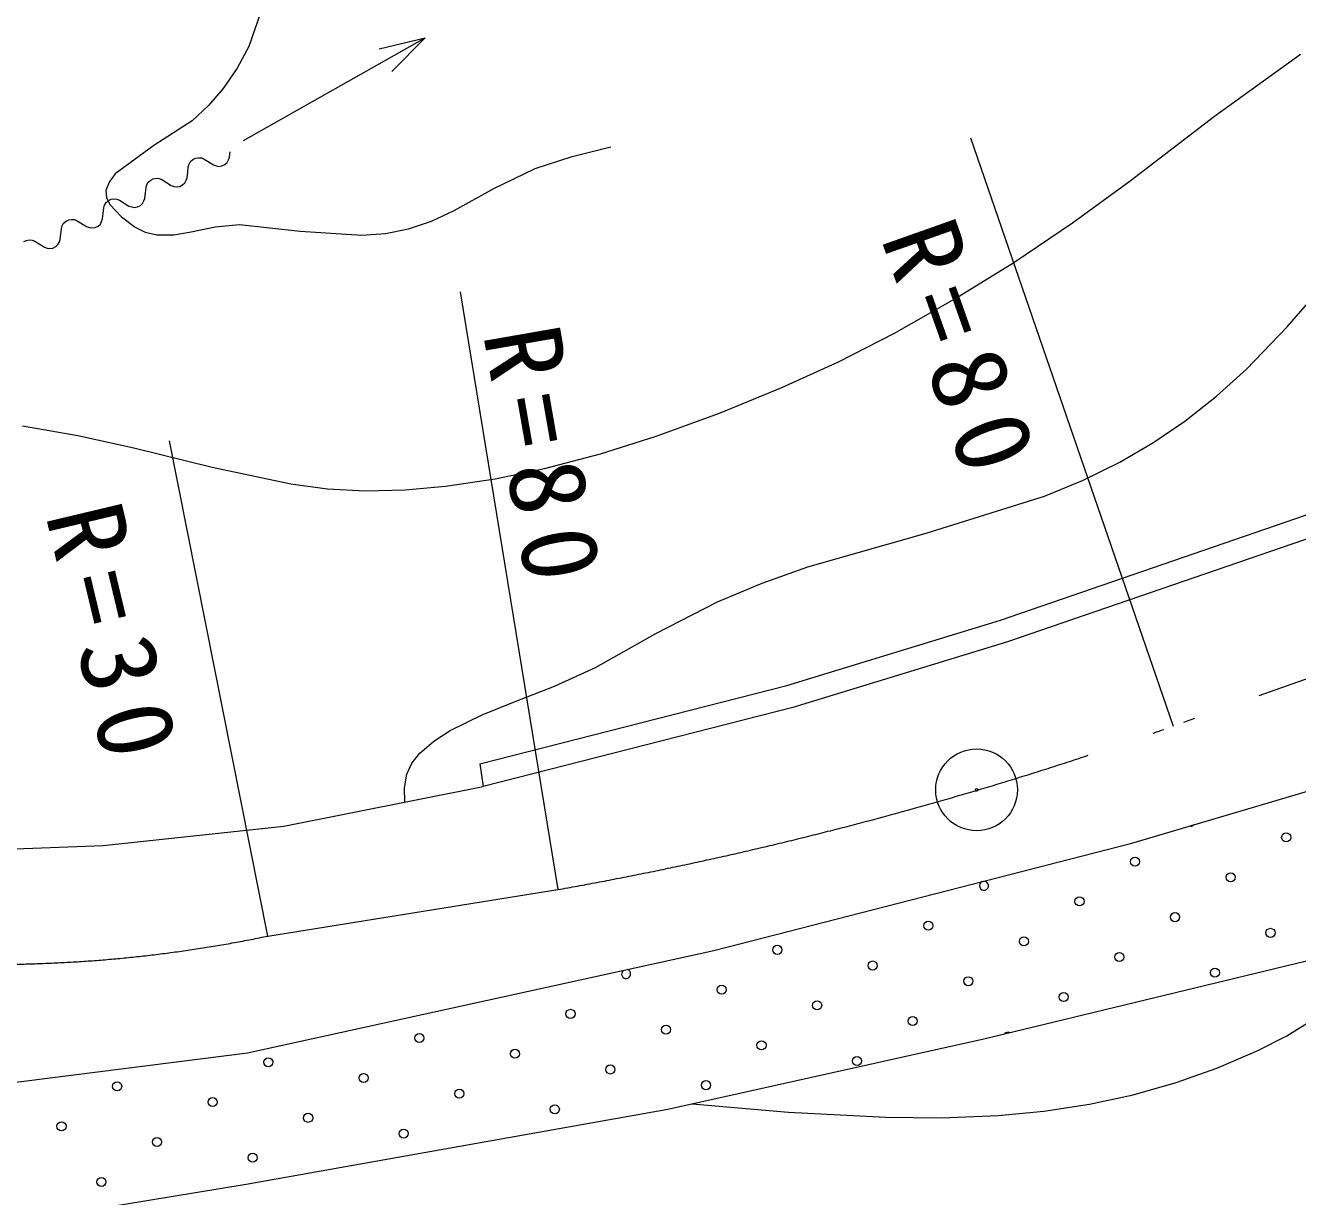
# Model space of a CAD drawing. Units: millimetres, scale not verified. Extents: x 46589 to 686589, y 5897 to 365897.
# Drawn here: x 264666 to 292545, y 235695 to 261372 of the extents above; entities that cross this region are included whole.
import ezdxf

# ---------------------------------------------------------------- set-up
doc = ezdxf.new("R2010")
doc.units = ezdxf.units.MM
doc.header["$LTSCALE"] = 1000
doc.linetypes.add('LONG_DASHED_DOTTED', pattern=[15.25, 12, -1.5, 0.25, -1.5])
doc.layers.add('S-SUV', color=7, linetype='Continuous', lineweight=13)
doc.styles.add('ＭＳ ゴシック', font='')
doc.styles.get('ＭＳ ゴシック').set_extended_font_data('MS Gothic')

msp = doc.modelspace()

# ---------------------------------------------------------------- linework, layer by layer
at = {"layer": 'S-SUV'}
for p, q in [((270091, 262444), (269558, 260913)), ((269442, 258847), (273428, 261100)), ((272416, 260858), (273428, 261100)), ((273428, 261100), (272697, 260360)), ((269558, 260913), (269305, 260435)), ((290725, 259380), (292610, 260744)), ((269305, 260435), (268999, 259987)), ((268999, 259987), (268681, 259614)), ((268681, 259614), (268317, 259281)), ((268317, 259281), (267477, 258736)), ((288874, 257966), (290725, 259380)), ((267477, 258736), (266634, 258115)), ((285376, 258904), (289817, 246010)), ((268337, 258434), (268395, 258462)), ((268395, 258462), (268456, 258472)), ((268456, 258472), (268522, 258467)), ((268522, 258467), (268583, 258442)), ((269117, 258426), (269137, 258482)), ((269137, 258482), (269149, 258602)), ((275836, 258232), (276651, 258495)), ((276651, 258495), (277495, 258707)), ((268222, 258152), (268235, 258273)), ((268235, 258273), (268252, 258332)), ((268252, 258332), (268285, 258389)), ((268285, 258389), (268337, 258434)), ((268583, 258442), (268789, 258313)), ((268789, 258313), (268850, 258293)), ((268850, 258293), (268904, 258282)), ((268904, 258282), (268973, 258293)), ((268973, 258293), (269038, 258325)), ((269038, 258325), (269088, 258369)), ((269088, 258369), (269117, 258426)), ((274932, 257800), (275836, 258232)), ((266499, 257939), (266429, 257753)), ((266634, 258115), (266499, 257939)), ((267325, 257882), (267358, 257938)), ((267358, 257938), (267410, 257983)), ((267410, 257983), (267468, 258012)), ((267468, 258012), (267529, 258021)), ((267529, 258021), (267595, 258016)), ((267595, 258016), (267656, 257991)), ((267656, 257991), (267862, 257862)), ((268111, 257874), (268161, 257919)), ((268161, 257919), (268190, 257976)), ((268190, 257976), (268209, 258031)), ((268209, 258031), (268222, 258152)), ((287614, 257043), (288874, 257966)), ((266429, 257753), (266440, 257603)), ((267282, 257580), (267295, 257701)), ((267295, 257701), (267308, 257822)), ((267308, 257822), (267325, 257882)), ((267862, 257862), (267923, 257843)), ((267923, 257843), (267977, 257832)), ((267977, 257832), (268046, 257843)), ((268046, 257843), (268111, 257874)), ((274060, 257317), (274932, 257800)), ((266368, 257251), (266381, 257372)), ((266381, 257372), (266398, 257431)), ((266398, 257431), (266431, 257487)), ((266431, 257487), (266483, 257533)), ((266440, 257603), (266518, 257448)), ((266483, 257533), (266541, 257561)), ((266518, 257448), (266774, 257173)), ((266541, 257561), (266602, 257571)), ((266602, 257571), (266668, 257565)), ((266668, 257565), (266728, 257540)), ((266728, 257540), (266935, 257411)), ((266935, 257411), (266995, 257392)), ((266995, 257392), (267049, 257381)), ((267049, 257381), (267119, 257392)), ((267119, 257392), (267184, 257424)), ((267184, 257424), (267234, 257468)), ((267234, 257468), (267263, 257525)), ((267263, 257525), (267282, 257580)), ((265503, 257037), (265556, 257082)), ((265556, 257082), (265614, 257110)), ((265614, 257110), (265675, 257120)), ((265675, 257120), (265741, 257115)), ((265741, 257115), (265801, 257090)), ((265801, 257090), (266007, 256961)), ((266307, 257017), (266336, 257075)), ((266336, 257075), (266355, 257130)), ((266355, 257130), (266368, 257251)), ((266774, 257173), (267068, 256946)), ((273064, 256910), (273566, 257082)), ((273566, 257082), (274060, 257317)), ((265428, 256679), (265441, 256800)), ((265441, 256800), (265454, 256921)), ((265454, 256921), (265470, 256981)), ((265470, 256981), (265503, 257037)), ((266007, 256961), (266068, 256942)), ((266068, 256942), (266122, 256931)), ((266122, 256931), (266192, 256941)), ((266192, 256941), (266256, 256973)), ((266256, 256973), (266307, 257017)), ((267068, 256946), (267291, 256836)), ((267291, 256836), (267544, 256778)), ((267544, 256778), (267916, 256782)), ((267916, 256782), (268296, 256848)), ((268296, 256848), (268822, 256958)), ((268822, 256958), (269359, 257008)), ((269359, 257008), (270687, 256863)), ((270687, 256863), (272040, 256776)), ((272040, 256776), (272559, 256813)), ((272559, 256813), (273064, 256910)), ((286329, 256176), (287614, 257043)), ((264629, 256632), (264686, 256660)), ((264686, 256660), (264748, 256670)), ((264748, 256670), (264813, 256664)), ((264813, 256664), (264874, 256639)), ((264874, 256639), (265080, 256510)), ((265080, 256510), (265141, 256491)), ((265264, 256491), (265329, 256522)), ((265329, 256522), (265379, 256567)), ((265379, 256567), (265409, 256624)), ((265409, 256624), (265428, 256679)), ((265141, 256491), (265195, 256480)), ((265195, 256480), (265264, 256491)), ((285036, 255376), (286329, 256176)), ((292317, 254767), (293172, 255745)), ((274194, 255534), (276335, 242426)), ((283712, 254628), (285036, 255376)), ((282485, 254000), (283712, 254628)), ((291424, 253837), (292317, 254767)), ((281242, 253431), (282485, 254000)), ((286034, 248332), (301772, 253754)), ((290770, 253244), (291424, 253837)), ((279873, 252869), (281242, 253431)), ((301929, 253279), (286189, 247856)), ((290077, 252697), (290770, 253244)), ((278489, 252366), (279873, 252869)), ((264598, 252591), (265817, 252381)), ((289374, 252218), (290077, 252697)), ((265817, 252381), (267040, 252109)), ((277267, 251982), (278489, 252366)), ((267040, 252109), (268759, 251684)), ((269981, 241407), (267824, 252261)), ((288647, 251796), (289374, 252218)), ((276038, 251659), (277267, 251982)), ((287832, 251393), (288647, 251796)), ((268759, 251684), (270480, 251320)), ((274960, 251434), (276038, 251659)), ((270480, 251320), (271288, 251214)), ((271288, 251214), (272112, 251166)), ((272990, 251187), (273869, 251268)), ((273869, 251268), (274960, 251434)), ((287000, 251048), (287832, 251393)), ((272112, 251166), (272990, 251187)), ((284405, 250242), (287000, 251048)), ((281809, 249499), (284405, 250242)), ((280812, 249143), (281809, 249499)), ((279835, 248731), (280812, 249143)), ((278483, 248040), (279835, 248731)), ((281351, 246898), (286034, 248332)), ((277160, 247297), (278483, 248040)), ((286189, 247856), (281486, 246417)), ((276262, 246883), (277160, 247297)), ((274626, 245182), (281351, 246898)), ((275362, 246534), (276262, 246883)), ((274675, 246260), (275362, 246534)), ((273977, 245914), (274675, 246260)), ((281486, 246417), (274697, 244684)), ((273614, 245682), (273977, 245914)), ((273309, 245417), (273614, 245682)), ((273134, 245194), (273309, 245417)), ((273021, 244955), (273134, 245194)), ((274626, 245182), (274697, 244684)), ((272972, 244655), (273021, 244955)), ((270327, 243817), (274697, 244684)), ((272982, 244344), (272972, 244655)), ((288912, 243445), (293009, 244660)), ((307264, 244366), (285668, 239149)), ((266368, 243389), (270327, 243817)), ((261767, 243228), (266368, 243389)), ((279751, 241087), (288912, 243445)), ((269531, 238847), (279751, 241087)), ((292307, 239222), (292928, 239610)), ((291659, 238889), (292307, 239222)), ((285668, 239149), (278743, 237606)), ((262409, 237942), (269531, 238847)), ((290773, 238512), (291659, 238889)), ((289881, 238198), (290773, 238512)), ((288939, 237929), (289881, 238198)), ((287986, 237719), (288939, 237929)), ((278743, 237606), (269500, 235963)), ((279277, 237725), (281391, 237549)), ((281391, 237549), (283518, 237433)), ((285981, 237469), (286983, 237564)), ((286983, 237564), (287986, 237719)), ((283518, 237433), (284752, 237421)), ((284752, 237421), (285981, 237469)), ((269500, 235963), (254429, 233485))]:
    msp.add_line(p, q, dxfattribs=at)
at = {"layer": 'S-SUV', "linetype": 'LONG_DASHED_DOTTED'}
for p, q in [((303010, 250679), (289817, 246010)), ((269981, 241407), (276335, 242426))]:
    msp.add_line(p, q, dxfattribs=at)
at = {"layer": 'S-SUV'}
for centre, radius in [((285511, 244613), 896), ((285511, 244613), 27), ((292296, 243570), 99.5), ((288984, 243040), 99.5), ((291078, 242696), 99.5), ((287766, 242166), 99.5), ((284454, 241635), 99.5), ((289859, 241821), 99.5), ((291952, 241477), 99.5), ((281142, 241105), 99.5), ((286547, 241291), 99.5), ((288640, 240947), 99.5), ((283235, 240761), 99.5), ((290733, 240603), 99.5), ((279923, 240231), 99.5), ((285328, 240417), 99.5), ((287421, 240072), 99.5), ((276611, 239701), 99.5), ((282016, 239887), 99.5), ((284109, 239542), 99.5), ((273299, 239171), 99.5), ((278704, 239356), 99.5), ((280797, 239012), 99.5), ((269987, 238641), 99.5), ((275392, 238826), 99.5), ((282891, 238668), 99.5), ((272080, 238296), 99.5), ((277485, 238482), 99.5), ((266675, 238110), 99.5), ((279579, 238138), 99.5), ((268768, 237766), 99.5), ((274174, 237952), 99.5), ((276267, 237608), 99.5), ((265456, 237236), 99.5), ((270862, 237422), 99.5), ((267550, 236892), 99.5), ((272955, 237077), 99.5), ((269643, 236547), 99.5), ((266331, 236017), 99.5)]:
    msp.add_circle(centre, radius, dxfattribs=at)
at = {"layer": 'S-SUV', "linetype": 'LONG_DASHED_DOTTED'}
for centre, radius, start, end in [((261659, 324771), 83643, 280.10521, 289.6727), ((263937, 270502), 29716, 258.6119, 281.7365)]:
    msp.add_arc(centre, radius, start, end, dxfattribs=at)
at = {"layer": 'S-SUV'}
for centre, start, end in [((290203, 243915), 252.9951, 320.0362), ((285672, 242510), 114.4884, 94.3863), ((277830, 240575), 129.7708, 74.9474), ((286203, 239198), 65.616, 141.5451)]:
    msp.add_arc(centre, 99.5, start, end, dxfattribs=at)

# ---------------------------------------------------------------- texts
at = {"layer": 'S-SUV', "char_height": 1686, "attachment_point": 7, "style": 'ＭＳ ゴシック'}
for s, insert, rotation in [('\\T1.3;R=80', (283376, 256707), 289.5), ('\\T1.3;R=80', (274666, 254612), 279.9), ('\\T1.3;R=30', (265074, 250643), 283.4)]:
    msp.add_mtext(s, dxfattribs=dict(at, insert=insert, rotation=rotation))

doc.saveas('drawing.dxf')
